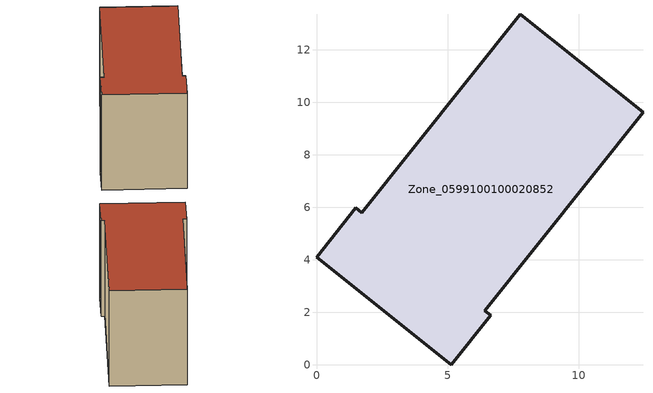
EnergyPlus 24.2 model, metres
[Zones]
Zone_0599100100020852
 floor ground (C_G): 1.72,5.79 7.77,13.36 12.45,9.62 6.41,2.06 6.64,1.88 5.14,0 0,4.1 1.49,5.97 z0.47
 wall outside (C_F): 5.14,0 6.64,1.88 6.41,2.06 12.45,9.62 7.77,13.36 1.72,5.79 1.49,5.97 0,4.1 5.14,0 z0.47:9.28
 roof outside (C_R): 7.77,13.36 1.72,5.79 1.49,5.97 0,4.1 5.14,0 6.64,1.88 6.41,2.06 12.45,9.62 z9.28
[BUILDING]
Pand.0599100100020852: North Axis=0; Terrain=City; Loads Convergence Tolerance Value=0.04; Temperature Convergence Tolerance Value=0.4; Solar Distribution=FullExterior; Maximum Number of Warmup Days=25; Minimum Number of Warmup Days=1
[Site:Location]
Rotterdam.The.Hague.AP_ZH_NLD Design_Conditions: Latitude=51.96; Longitude=4.45; Time Zone=1; Elevation=-4.5
[SITE:GROUNDTEMPERATURE:BUILDINGSURFACE]
18, 18, 18, 18, 18, 18, 18, 18, 18, 18, 18, 18
[MATERIAL] Thermal Absorptance=0.9; Solar Absorptance=0.7; Visible Absorptance=0.7
Name | Roughness | Thickness | Conductivity | Density | Specific Heat
G.TI.2015-2018 | MediumSmooth | 0.15 | 0.0428571 | 540 | 1210
F.TI.2015-2018 | Rough | 0.3 | 0.0666667 | 1920 | 840
R.TI.2015-2018 | MediumRough | 0.2 | 0.0333333 | 1500 | 1000
[CONSTRUCTION]
C_G: G.TI.2015-2018
C_F: F.TI.2015-2018
C_R: R.TI.2015-2018
[ZONE]
Zone_0599100100020852: Type=1; Multiplier=1; Ceiling Height=Autocalculate; Volume=Autocalculate; Floor Area=autocalculate; Part of Total Floor Area=Yes
[ZONEINFILTRATION:DESIGNFLOWRATE]
Infil_Zone_0599100100020852: Zone or ZoneList or Space or SpaceList=Zone_0599100100020852; Schedule=AlwaysOn; Design Flow Rate Calculation Method=Flow/Area; Flow Rate per Floor Area=0.0015; Constant Term Coefficient=1; Temperature Term Coefficient=0; Velocity Term Coefficient=0; Velocity Squared Term Coefficient=0
[HVACTEMPLATE:ZONE:IDEALLOADSAIRSYSTEM]
Zone_0599100100020852: Maximum Heating Supply Air Temperature=50; Minimum Cooling Supply Air Temperature=13; Maximum Heating Supply Air Humidity Ratio=0.0156; Minimum Cooling Supply Air Humidity Ratio=0.0077; Heating Limit=NoLimit; Cooling Limit=NoLimit; Dehumidification Control Type=ConstantSensibleHeatRatio; Cooling Sensible Heat Ratio=0.7; Dehumidification Setpoint=60; Humidification Control Type=None; Humidification Setpoint=30; Outdoor Air Method=None; Outdoor Air Flow Rate per Person=0.00944; Outdoor Air Flow Rate per Zone Floor Area=0; Outdoor Air Flow Rate per Zone=0; Demand Controlled Ventilation Type=None; Outdoor Air Economizer Type=NoEconomizer; Heat Recovery Type=None; Sensible Heat Recovery Effectiveness=0.7; Latent Heat Recovery Effectiveness=0.65
[ZONECONTROL:THERMOSTAT]
ThermostatControl_Zone_0599100100020852: Zone or ZoneList=Zone_0599100100020852; Control Type Schedule=DualSetpointControlType; Control 1=Thermostat_Zone_0599100100020852; Temperature Difference Between Cutout And Setpoint=0
[THERMOSTATSETPOINT:DUALSETPOINT]
Thermostat_Zone_0599100100020852: Heating Setpoint Temperature Schedule=HeatingSetpoint_Zone_0599100100020852; Cooling Setpoint Temperature Schedule=CoolingSetpoint_Zone_0599100100020852
[SCHEDULE:COMPACT]
HeatingSetpoint_Zone_0599100100020852: Through: 12/31, For: AllDays, Until: 24:00, 21
CoolingSetpoint_Zone_0599100100020852: Through: 12/31, For: AllDays, Until: 24:00, 24
DualSetpointControlType: Through: 12/31, For: AllDays, Until: 24:00, 4
AlwaysOn: Through: 12/31, For: AllDays, Until: 24:00, 1
